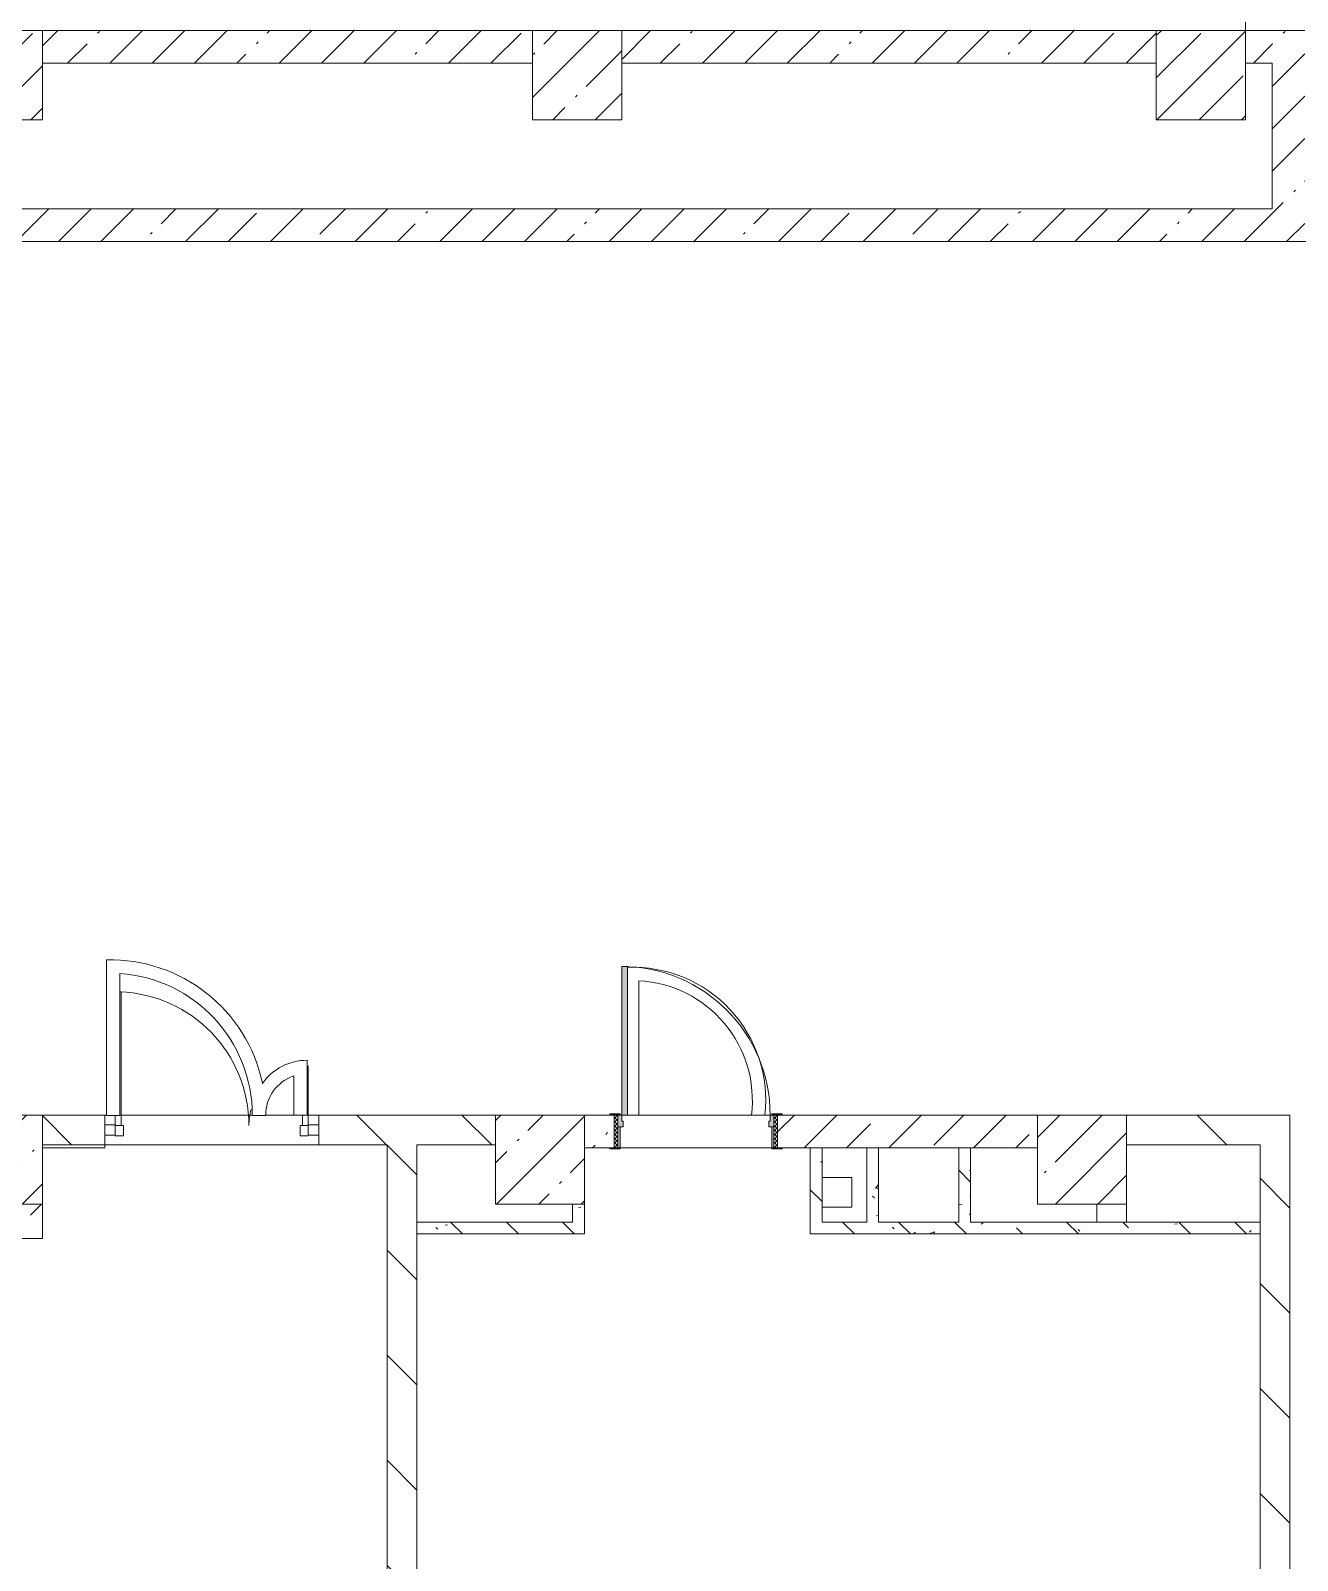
# Model space of a CAD drawing. Header units: millimetres. Extents: x 35092 to 251863, y -8553 to 29549.
# Drawn here: x 147283 to 155813, y 4902 to 15200 of the extents above; entities that cross this region are included whole.
import ezdxf

# ---------------------------------------------------------------- set-up
doc = ezdxf.new("R2010")
doc.units = ezdxf.units.MM
for name, color, linetype, lineweight, true_color in [('A-DETL-GENF-3', 7, 'Continuous', 5, 0xaaaaaa), ('A-DOOR-2', 7, 'Continuous', 5, 0xaaaaaa), ('A-DOOR-3', 7, 'Continuous', 5, 0xe2e2e2), ('A-DOOR-FRAM-3', 7, 'Continuous', 5, 0xe2e2e2), ('A-DOOR-FRAM-4', 7, 'Continuous', 5, 0xaaaaaa), ('A-FLOR-1', 7, 'Continuous', 5, 0xaaaaaa), ('I-WALL-5', 7, 'Continuous', 5, 0x787878)]:
    doc.layers.add(name, color=color, linetype=linetype, lineweight=lineweight, true_color=true_color)
for name, color, linetype, lineweight in [('A-GLAZ-CWMG-2', 7, 'Continuous', 5), ('A-WALL', 7, 'Continuous', 9), ('I-WALL-3', 7, 'Continuous', 5), ('S-COLS-1', 7, 'Continuous', 5)]:
    doc.layers.add(name, color=color, linetype=linetype, lineweight=lineweight)
pattern_1 = [(135, (124853, 0), (-353.553, -353.553), [])]
pattern_2 = [(45, (124853, 0), (-285.123, 285.123), []), (45, (125138.1, 0), (-285.123, 285.123), [504.031, -100.806, 16.764, -84.042])]
pattern_3 = [(45, (124852.98, 0), (-176.7767, 176.7767), [])]
pattern_4 = [(135, (124853, 0), (-377.171, -377.171), [533.4, -88.9, 17.78, -88.9]), (135, (124853, 376.94), (-377.171, -377.171), []), (50, (124853, 0), (637.6445, -55.787), [66.675, -733.425]), (355, (124853, 0), (-123.35, 668.699), [53.34, -586.74]), (100.451, (124906.1, -4.65), (514.299, 612.908), [56.665, -623.315]), (46.184, (124853, 177.8), (948.776, -147.15), [100.012, -1100.137]), (96.636, (124932.05, 165.5), (830.91, 865.997), [84.998, -934.973]), (351.184, (124853, 177.8), (830.918, 865.988), [80.01, -880.11]), (21, (124941.9, 133.35), (530.651, -357.928), [66.675, -733.425]), (326, (124941.9, 133.35), (216.308, 644.658), [53.34, -586.74]), (71.451, (124986.1, 103.5), (746.96, 286.724), [56.665, -623.315]), (37.5, (124852.98, 0), (10.8105, 295.9426), [16.764, -562.864, 16.764, -578.866, -588.962]), (37.5, (124852.98, 0), (10.8105, 295.9426), [-1175.258, 16.764, -572.198]), (7.5, (124852.98, 0), (233.869, 350.6318), [16.764, -322.834, 16.764, -549.529, -224.472]), (7.5, (124852.98, 0), (233.869, 350.6318), [-905.891, 16.764, -207.708]), (327.5, (124654.74, 0), (474.5678, -20.0513), [16.764, -205.486, 16.764, -676.656, -920.115]), (327.5, (124654.74, 0), (474.5678, -20.0513), [-915.67, 16.764, -903.351]), (317.5, (124565.84, 0), (518.452, 88.9934), [16.764, -272.161, 16.764, -443.738, -653.415]), (317.5, (124565.84, 0), (518.452, 88.9934), [-749.427, 16.764, -636.651])]

# ---------------------------------------------------------------- blocks, each defined once
blk = doc.blocks.new('BSC_Колонна _Прямоугольная - 600х600-23286269-2_2_2_птичка')
at = {"layer": 'S-COLS-1'}
h = blk.add_hatch(dxfattribs=at)
h.set_pattern_fill('FP_85', color=256, style=0, pattern_type=2)
h.set_pattern_definition([(45, (-29509.74, -7600), (-285.123, 285.123), []), (45, (-29224.6, -7600), (-285.123, 285.123), [504.031, -100.806, 16.764, -84.042])])
h.paths.add_polyline_path([(300, -300), (300, 300), (-300, 300), (-300, -300)])
for p, q in [((300, 300), (-300, 300)), ((-300, 300), (-300, -300)), ((300, -300), (300, 300)), ((-300, -300), (300, -300))]:
    blk.add_line(p, q, dxfattribs=at)
blk = doc.blocks.new('BSC_Колонна _Прямоугольная - 600х600-V253-2_2_2_птичка')
at = {"layer": 'S-COLS-1'}
h = blk.add_hatch(dxfattribs=at)
h.set_pattern_fill('FP_95', color=256, style=0, pattern_type=2)
h.set_pattern_definition([(45, (-25860, -7600), (-285.123, 285.123), []), (45, (-25574.88, -7600), (-285.123, 285.123), [504.031, -100.806, 16.764, -84.042])])
h.paths.add_polyline_path([(300, -300), (300, 300), (-300, 300), (-300, -300)])
for p, q in [((300, 300), (-300, 300)), ((-300, 300), (-300, -300)), ((300, -300), (300, 300)), ((-300, -300), (300, -300))]:
    blk.add_line(p, q, dxfattribs=at)
blk = doc.blocks.new('BSC_Колонна _Прямоугольная - 600х600-V255-2_2_2_птичка')
at = {"layer": 'S-COLS-1'}
h = blk.add_hatch(dxfattribs=at)
h.set_pattern_fill('FP_97', color=256, style=0, pattern_type=2)
h.set_pattern_definition([(45, (-26110, -14900), (-285.123, 285.123), []), (45, (-25824.88, -14900), (-285.123, 285.123), [504.031, -100.806, 16.764, -84.042])])
h.paths.add_polyline_path([(-300, -300), (300, -300), (300, 300), (-300, 300), (-300, 80)])
for p, q in [((300, 300), (-300, 300)), ((-300, 300), (-300, -300)), ((300, -300), (300, 300)), ((-300, -300), (300, -300))]:
    blk.add_line(p, q, dxfattribs=at)
blk = doc.blocks.new('BSC_Колонна _Прямоугольная - 600х600-V303-2_2_2_птичка')
at = {"layer": 'S-COLS-1'}
h = blk.add_hatch(dxfattribs=at)
h.set_pattern_fill('FP_126', color=256, style=0, pattern_type=2)
h.set_pattern_definition([(45, (-30310, -14900), (-285.123, 285.123), []), (45, (-30024.88, -14900), (-285.123, 285.123), [504.031, -100.806, 16.764, -84.042])])
h.paths.add_polyline_path([(77, -300), (300, -300), (299, 300), (-300, 300), (-300, -300)])
for p, q in [((300, 300), (-300, 300)), ((-300, 300), (-300, -300)), ((300, -300), (300, 300)), ((-300, -300), (300, -300))]:
    blk.add_line(p, q, dxfattribs=at)
blk = doc.blocks.new('110_Дверь_СКБ_1Ст_Внутренняя1 - Д-4к_п__1100x2100h_Артистические EI30-V315-2_2_2_птичка')
at = {"layer": 'A-DOOR-2'}
h = blk.add_hatch(dxfattribs=at)
h.set_pattern_fill('FP_36', color=256, style=0, pattern_type=2)
h.set_pattern_definition([(135, (1751.41, 174.685), (-14.14214, -14.14214), []), (225, (1751.41, 174.685), (14.14214, -14.14214), [])])
h.paths.add_polyline_path([(562.5, -110), (562.5, 110), (537.5, 110), (537.5, -110)])
at = {"layer": 'A-DOOR-3'}
h = blk.add_hatch(color=256, dxfattribs=at)
h.paths.add_polyline_path([(537.5, 30), (537.5, 110), (512.5, 110), (512.5, 70), (502.5, 70), (502.5, 30), (522.5, 30)])
h.paths.add_polyline_path([(-512.5, 30), (-477.5, 30), (-477.5, 70), (-487.5, 70), (-487.5, 110), (-512.5, 110)])
at = {"layer": 'A-DOOR-FRAM-3'}
for points in [[(-462.5, 110), (-447.5, 110), (-447.5, 1110), (-487.5, 1110), (-487.5, 110)], [(-512.5, 110), (-497.5, 110), (-497.5, 118), (-567.5, 118), (-567.5, 110), (-537.5, 110)], [(562.5, 110), (592.5, 110), (592.5, 118), (522.5, 118), (522.5, 110), (537.5, 110)], [(-497.5, -110), (-497.5, 30), (-512.5, 30), (-512.5, -110)], [(537.5, -110), (537.5, 30), (522.5, 27.5), (522.5, -110)], [(-540.3, -118), (-497.5, -118), (-497.5, -110), (-567.5, -110), (-567.5, -118)], [(562.5, -118), (592.5, -118), (592.5, -110), (522.5, -110), (522.5, -118), (544.6, -118)]]:
    blk.add_hatch(color=256, dxfattribs=at).paths.add_polyline_path(points)
at = {"layer": 'A-DOOR-FRAM-4'}
h = blk.add_hatch(dxfattribs=at)
h.set_pattern_fill('FP_37', color=256, style=0, pattern_type=2)
h.set_pattern_definition([(45, (-371.384, 174.685), (-14.1421, 14.1421), []), (135, (-371.384, 174.685), (-14.1421, -14.1421), [])])
h.paths.add_polyline_path([(-537.5, -110), (-512.5, -110), (-512.5, 110), (-537.5, 110)])
at = {"layer": 'A-DOOR-2'}
for p, q in [((-487.5, 1110), (-487.5, 110)), ((-447.5, 1110), (-487.5, 1110)), ((-447.5, 110), (-447.5, 1110)), ((-487.5, 110), (-447.5, 110))]:
    blk.add_line(p, q, dxfattribs=at)
blk.add_arc((-487.5, 110), 1000, 360, 90, dxfattribs=at)
at = {"layer": 'A-DOOR-FRAM-4'}
for p, q in [((-497.5, 118), (-567.5, 118)), ((-567.5, 118), (-567.5, 110)), ((-567.5, 110), (-497.5, 110)), ((-512.5, 110), (-537.5, 110)), ((-537.5, 110), (-537.5, -110)), ((-487.5, 110), (-512.5, 110)), ((-512.5, 110), (-512.5, 30)), ((-512.5, -110), (-512.5, 110)), ((-497.5, 110), (-512.5, 110)), ((-512.5, 110), (-512.5, 109)), ((-512.5, 109), (-497.5, 109)), ((-497.5, 110), (-497.5, 118)), ((-497.5, 109), (-497.5, 110)), ((-487.5, 70), (-487.5, 110)), ((512.5, 110), (512.5, 70)), ((537.5, 110), (512.5, 110)), ((592.5, 118), (522.5, 118)), ((522.5, 118), (522.5, 110)), ((537.5, 110), (522.5, 110)), ((522.5, 110), (522.5, 109)), ((522.5, 110), (592.5, 110)), ((522.5, 109), (537.5, 109)), ((537.5, 30), (537.5, 110)), ((562.5, 110), (537.5, 110)), ((537.5, 110), (537.5, -110)), ((537.5, 109), (537.5, 110)), ((562.5, -110), (562.5, 110)), ((592.5, 110), (592.5, 118)), ((-512.5, 30), (-477.5, 30)), ((-497.5, 30), (-512.5, 30)), ((-512.5, 30), (-512.5, -110)), ((-497.5, -110), (-497.5, 30)), ((-477.5, 70), (-487.5, 70)), ((-477.5, 30), (-477.5, 70)), ((512.5, 70), (502.5, 70)), ((502.5, 70), (502.5, 30)), ((502.5, 30), (537.5, 30)), ((537.5, 30), (522.5, 30)), ((522.5, 30), (522.5, -110)), ((537.5, -110), (537.5, 30)), ((-497.5, -110), (-567.5, -110)), ((-567.5, -110), (-567.5, -118)), ((-567.5, -118), (-497.5, -118)), ((-537.5, -110), (-512.5, -110)), ((-512.5, -110), (-497.5, -110)), ((-497.5, -118), (-497.5, -110)), ((522.5, -110), (537.5, -110)), ((592.5, -110), (522.5, -110)), ((522.5, -110), (522.5, -118)), ((522.5, -118), (592.5, -118)), ((537.5, -110), (562.5, -110)), ((592.5, -118), (592.5, -110))]:
    blk.add_line(p, q, dxfattribs=at)
blk = doc.blocks.new('BSC_Колонна _Прямоугольная - 600х600-V329-2_2_2_птичка')
at = {"layer": 'S-COLS-1'}
h = blk.add_hatch(dxfattribs=at)
h.set_pattern_fill('FP_143', color=256, style=0, pattern_type=2)
h.set_pattern_definition([(45, (-22210, -14900), (-285.123, 285.123), []), (45, (-21924.88, -14900), (-285.123, 285.123), [504.031, -100.806, 16.764, -84.042])])
h.paths.add_polyline_path([(300, -300), (300, 300), (-300, 300), (-300, -300)])
for p, q in [((300, 300), (-300, 300)), ((-300, 300), (-300, -300)), ((300, -300), (300, 300)), ((-300, -300), (300, -300))]:
    blk.add_line(p, q, dxfattribs=at)
blk = doc.blocks.new('BSC_Колонна _Прямоугольная - 600х600-V335-2_2_2_птичка')
at = {"layer": 'S-COLS-1'}
h = blk.add_hatch(dxfattribs=at)
h.set_pattern_fill('FP_149', color=256, style=0, pattern_type=2)
h.set_pattern_definition([(45, (-22210, -7600), (-285.123, 285.123), []), (45, (-21924.88, -7600), (-285.123, 285.123), [504.031, -100.806, 16.764, -84.042])])
h.paths.add_polyline_path([(300, -300), (300, 300), (-300, 300), (-300, -300)])
for p, q in [((300, 300), (-300, 300)), ((-300, 300), (-300, -300)), ((300, -300), (300, 300)), ((-300, -300), (300, -300))]:
    blk.add_line(p, q, dxfattribs=at)
blk = doc.blocks.new('Прямоугольный импост - 50 x 70 мм-31927764-2_2_2_птичка')
at = {"layer": 'A-GLAZ-CWMG-2'}
for p, q in [((-70, 35), (0, 35)), ((-70, -35), (-70, 35)), ((0, 35), (0, -35)), ((0, -35), (-70, -35))]:
    blk.add_line(p, q, dxfattribs=at)
blk = doc.blocks.new('Дверь_Витражная_остекление_ - ДВН_ДАО_Главный вход_1200 в свету Д-22 _п_-V375-2_2_2_птичка')
at = {"layer": 'A-DETL-GENF-3'}
for p, q in [((-610, 930), (-619, 930)), ((-610, 30), (-610, 930)), ((650, 430), (642, 430)), ((650, 35), (650, 430)), ((-650, 97), (-650, 35)), ((-650, 30), (-610, 30)), ((-595, 30), (-650, 30)), ((-595, -40), (-595, 30)), ((595, -40), (595, 30)), ((595, 30), (650, 30)), ((610, 100), (610, 30)), ((610, 30), (650, 30)), ((-650, -40), (-595, -40)), ((650, -40), (595, -40))]:
    blk.add_line(p, q, dxfattribs=at)
at = {"layer": 'A-DOOR-2'}
for p, q in [((650, 430), (650, 35)), ((-650, 97), (-650, 35))]:
    blk.add_line(p, q, dxfattribs=at)
for centre, radius, start, end in [((-650, 30), 900, 360, 87.9985), ((650, 30), 400, 90, 91.1759), ((650, 30), 400, 164.4599, 180)]:
    blk.add_arc(centre, radius, start, end, dxfattribs=at)
blk = doc.blocks.new('Прямоугольный импост - 50 x 70 мм-31701779-2_2_2_птичка')
at = {"layer": 'A-GLAZ-CWMG-2'}
for p, q in [((0, 35), (-70, 35)), ((-70, 35), (-70, -35)), ((0, -35), (0, 35)), ((-70, -35), (0, -35))]:
    blk.add_line(p, q, dxfattribs=at)

msp = doc.modelspace()

# ---------------------------------------------------------------- hatches: boundary and pattern name
at = {"layer": 'I-WALL-3'}
h = msp.add_hatch(dxfattribs=at)
h.set_pattern_fill('FP_99', color=256, style=0, pattern_type=2)
h.set_pattern_definition(pattern_2)
h.paths.add_polyline_path([(155463, 14980), (155643, 14984.9), (155643, 15200), (155463, 15196.3), (155463, 15111.8)])
h.paths.add_polyline_path([(139173, 14980), (142963.2, 14980), (142963.2, 15200), (139173, 15200), (139173, 15111.8)])
h.paths.add_polyline_path([(146763, 14980), (146763, 15200), (143563.2, 15200), (143563.2, 14980), (146454.4, 14980)])
h.paths.add_polyline_path([(147363, 14980), (150663, 14980), (150663, 15200), (147363, 15200), (147363, 15027.8)])
h.paths.add_polyline_path([(151263, 14980), (154863, 14980), (154863, 15200), (151263, 15200), (151263, 15108.9)])
h = msp.add_hatch(dxfattribs=at)
h.set_pattern_fill('FP_99', color=256, style=0, pattern_type=2)
h.set_pattern_definition(pattern_2)
h.paths.add_polyline_path([(155643, 13780), (155863, 13780), (155863, 15200), (155643, 15200), (155643, 13928.3)])
h = msp.add_hatch(dxfattribs=at)
h.set_pattern_fill('FP_99', color=256, style=0, pattern_type=2)
h.set_pattern_definition(pattern_2)
h.paths.add_polyline_path([(154974.5, 13780), (155643, 13780), (155643, 14000), (145063, 14000), (145063, 13780), (154937.7, 13780)])
h = msp.add_hatch(dxfattribs=at)
h.set_pattern_fill('FP_100', color=256, style=0, pattern_type=2)
h.set_pattern_definition(pattern_1)
h.paths.add_polyline_path([(149223, 7700), (150413, 7700), (150413, 7900), (149223, 7900)])
h.paths.add_polyline_path([(147363, 7700), (147783, 7700), (147783, 7900), (147363, 7900)])
h = msp.add_hatch(dxfattribs=at)
h.set_pattern_fill('FP_99', color=256, style=0, pattern_type=2)
h.set_pattern_definition(pattern_2)
h.paths.add_polyline_path([(151013, 7680), (151213, 7680), (151213, 7900), (151013, 7900)])
h.paths.add_polyline_path([(153774.9, 7680), (154062.7, 7680), (154062.7, 7900), (152313, 7900), (152313, 7680), (153529.9, 7680)])
h = msp.add_hatch(dxfattribs=at)
h.set_pattern_fill('FP_100', color=256, style=0, pattern_type=2)
h.set_pattern_definition(pattern_1)
h.paths.add_polyline_path([(155633.6, 7700), (155763, 7700), (155763, 7900), (154662.7, 7900), (154662.7, 7700), (155605, 7700)])
h = msp.add_hatch(dxfattribs=at)
h.set_pattern_fill('FP_100', color=256, style=0, pattern_type=2)
h.set_pattern_definition(pattern_1)
h.paths.add_polyline_path([(149683, 100), (149883, 100), (149883, 7700), (149683, 7700), (149683, 120)])
h = msp.add_hatch(dxfattribs=at)
h.set_pattern_fill('FP_100', color=256, style=0, pattern_type=2)
h.set_pattern_definition(pattern_1)
h.paths.add_polyline_path([(155605, 100), (155763, 100), (155763, 7700), (155563, 7700), (155563, 100)])
h = msp.add_hatch(dxfattribs=at)
h.set_pattern_fill('FP_101', color=256, style=0, pattern_type=2)
h.set_pattern_definition(pattern_3)
h.paths.add_polyline_path([(147363, 7070), (147363, 7300), (147283, 7300), (147283, 7070)])
h = msp.add_hatch(dxfattribs=at)
h.set_pattern_fill('FP_101', color=256, style=0, pattern_type=2)
h.set_pattern_definition(pattern_3)
h.paths.add_polyline_path([(147283, 7070), (147283, 7150), (145733, 7150), (145733, 7070), (146763, 7070)])
at = {"layer": 'I-WALL-5'}
h = msp.add_hatch(dxfattribs=at)
h.set_pattern_fill('FP_116', color=256, style=0, pattern_type=2)
h.set_pattern_definition(pattern_4)
h.paths.add_polyline_path([(152613, 7100), (152612.7, 7680), (152533, 7680), (152533, 7100)])
h = msp.add_hatch(dxfattribs=at)
h.set_pattern_fill('FP_116', color=256, style=0, pattern_type=2)
h.set_pattern_definition(pattern_4)
h.paths.add_polyline_path([(152962.6, 7180), (152993, 7180), (152993, 7680), (152913, 7680), (152913, 7180)])
h = msp.add_hatch(dxfattribs=at)
h.set_pattern_fill('FP_116', color=256, style=0, pattern_type=2)
h.set_pattern_definition(pattern_4)
h.paths.add_polyline_path([(153612.7, 7180), (153612.7, 7680), (153532.7, 7680), (153532.7, 7180)])
h = msp.add_hatch(dxfattribs=at)
h.set_pattern_fill('FP_116', color=256, style=0, pattern_type=2)
h.set_pattern_definition(pattern_4)
h.paths.add_polyline_path([(151013, 7100), (151013, 7300), (150933, 7300), (150933, 7100)])
h = msp.add_hatch(dxfattribs=at)
h.set_pattern_fill('FP_116', color=256, style=0, pattern_type=2)
h.set_pattern_definition(pattern_4)
h.paths.add_polyline_path([(150114.6, 7100), (150933, 7100), (150933, 7180), (149883, 7180), (149883, 7100)])
h = msp.add_hatch(dxfattribs=at)
h.set_pattern_fill('FP_116', color=256, style=0, pattern_type=2)
h.set_pattern_definition(pattern_4)
h.paths.add_polyline_path([(153774.9, 7100), (155563, 7100), (155563, 7180), (152613, 7180), (152613, 7100), (153366.8, 7100)])

# ---------------------------------------------------------------- linework, layer by layer
at = {"layer": 'A-FLOR-1'}
for p, q in [((155463, 15350), (155463, 15200)), ((147793.9, 8944.6), (147793.9, 7897)), ((147883.9, 7897), (147883.9, 8852.9)), ((151378, 7900), (151378, 8804)), ((149145, 7900), (149145, 8269)), ((149055, 8164.1), (149055, 7900)), ((147794.2, 7900), (147783, 7900)), ((147793.9, 7897), (147883.9, 7897)), ((148776, 7897), (148866, 7897)), ((149223, 7900), (148866.3, 7900)), ((152263, 7900), (151303, 7900)), ((147783, 7679), (147363, 7679)), ((147783, 7700), (147783, 7679)), ((152613, 7480), (152812.7, 7480)), ((152812.7, 7480), (152812.7, 7280)), ((152812.7, 7280), (152613, 7280))]:
    msp.add_line(p, q, dxfattribs=at)
for centre, radius, start, end in [((147821, 7900), 1045, 11.78406, 91.48467), ((151338, 8000), 895, 353.58484, 92.24174), ((147821, 7900), 955, 359.82001, 86.22206), ((151338, 8000), 805, 352.86408, 87.15183), ((149145, 7900), 369, 90, 144.66492), ((149145, 7900), 279, 108.81906, 180.6161)]:
    msp.add_arc(centre, radius, start, end, dxfattribs=at)
at = {"layer": 'A-WALL'}
for p, q in [((152613, 7680), (152533, 7680)), ((152993, 7680), (152913, 7680)), ((149883, 7180), (149883, 7100)), ((154462.7, 7180), (154662.7, 7180))]:
    msp.add_line(p, q, dxfattribs=at)
at = {"layer": 'I-WALL-3'}
for p, q in [((150663, 15200), (147363, 15200)), ((154863, 15200), (151263, 15200)), ((155863, 15200), (155463, 15200)), ((147363, 14980), (150663, 14980)), ((151263, 14980), (154863, 14980)), ((155463, 14980), (155643, 14980)), ((155643, 14980), (155643, 14000)), ((155643, 14000), (145063, 14000)), ((145063, 13780), (156153, 13780)), ((147783, 7900), (147363, 7900)), ((147783, 7700), (147783, 7900)), ((147883.9, 7900), (148775.8, 7900)), ((150413, 7900), (149223, 7900)), ((149223, 7900), (149223, 7700)), ((151183, 7900), (151013, 7900)), ((154062.7, 7900), (152343, 7900)), ((155763, 7900), (154662.7, 7900)), ((155763, 100), (155763, 7900)), ((149683, 7700), (147363, 7700)), ((149683, 7700), (149683, 100)), ((149883, 7180), (149883, 7700)), ((149883, 7700), (150413, 7700)), ((151013, 7680), (151183, 7680)), ((152273, 7680), (151253, 7680)), ((152343, 7680), (152533, 7680)), ((152533, 7680), (152533, 7100)), ((152613, 7680), (152913, 7680)), ((152613, 7180), (152613, 7680)), ((152913, 7680), (152913, 7180)), ((152993, 7680), (154062.7, 7680)), ((152993, 7180), (152993, 7680)), ((153532.7, 7680), (153532.7, 7180)), ((153612.7, 7180), (153612.7, 7680)), ((154662.7, 7700), (155563, 7700)), ((155563, 7700), (155563, 100)), ((147363, 7070), (147363, 7300)), ((150933, 7300), (150933, 7180)), ((151013, 7100), (151013, 7300)), ((154462.7, 7300), (154462.7, 7180)), ((154662.7, 7180), (154662.7, 7300)), ((150933, 7180), (149883, 7180)), ((152913, 7180), (152613, 7180)), ((153532.7, 7180), (152993, 7180)), ((154462.7, 7180), (153612.7, 7180)), ((155563, 7180), (154662.7, 7180)), ((145733, 7070), (147363, 7070)), ((149883, 100), (149883, 7100)), ((149883, 7100), (151013, 7100)), ((152533, 7100), (155563, 7100))]:
    msp.add_line(p, q, dxfattribs=at)

# ---------------------------------------------------------------- block references
at = {"layer": 'A-DOOR-2'}
for name, p in [('110_Дверь_СКБ_1Ст_Внутренняя1 - Д-4к_п__1100x2100h_Артистические EI30-V315-2_2_2_птичка', (151750.5, 7790)), ('Дверь_Витражная_остекление_ - ДВН_ДАО_Главный вход_1200 в свету Д-22 _п_-V375-2_2_2_птичка', (148503, 7800))]:
    msp.add_blockref(name, p, dxfattribs=at)
at = {"layer": 'A-GLAZ-CWMG-2', "rotation": 180}
msp.add_blockref('Прямоугольный импост - 50 x 70 мм-31701779-2_2_2_птичка', (147783, 7800), dxfattribs=at)
at = {"layer": 'A-GLAZ-CWMG-2', "extrusion": (0, 0, -1), "rotation": 180}
msp.add_blockref('Прямоугольный импост - 50 x 70 мм-31927764-2_2_2_птичка', (-149223, 7800), dxfattribs=at)
at = {"layer": 'S-COLS-1'}
for name, p in [('BSC_Колонна _Прямоугольная - 600х600-V329-2_2_2_птичка', (147063, 14900)), ('BSC_Колонна _Прямоугольная - 600х600-V255-2_2_2_птичка', (150963, 14900)), ('BSC_Колонна _Прямоугольная - 600х600-V303-2_2_2_птичка', (155163, 14900)), ('BSC_Колонна _Прямоугольная - 600х600-V335-2_2_2_птичка', (147063, 7600)), ('BSC_Колонна _Прямоугольная - 600х600-V253-2_2_2_птичка', (150713, 7600)), ('BSC_Колонна _Прямоугольная - 600х600-23286269-2_2_2_птичка', (154362.7, 7600))]:
    msp.add_blockref(name, p, dxfattribs=at)

doc.saveas('drawing.dxf')
